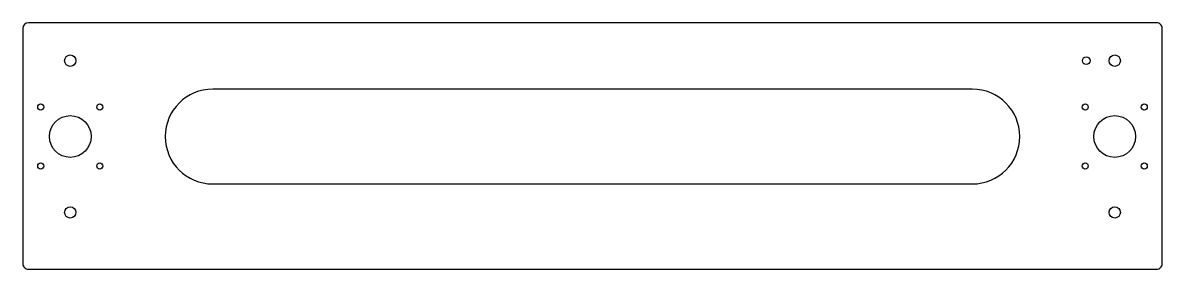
# Model space of a CAD drawing. Extents: x -265 to 335, y -10 to 120.
import ezdxf

# ---------------------------------------------------------------- set-up
doc = ezdxf.new("R2010")
doc.units = 0
doc.header["$LTSCALE"] = 2
doc.layers.get('0').update_dxf_attribs({"linetype": 'CONTINUOUS'})

msp = doc.modelspace()

# ---------------------------------------------------------------- linework, layer by layer
at = {"color": 1, "linetype": 'CONTINUOUS'}
for p, q in [((-265, 117), (-265, -7)), ((332, 120), (-262, 120)), ((335, -7), (335, 117)), ((235, 85), (-165, 85)), ((-165, 35), (235, 35)), ((-262, -10), (332, -10))]:
    msp.add_line(p, q, dxfattribs=at)
for centre, radius in [((-240, 100), 3), ((310, 100), 3), ((295, 100), 2), ((-255.56, 75.56), 1.6), ((-224.44, 75.56), 1.6), ((294.44, 75.56), 1.6), ((325.56, 75.56), 1.6), ((-240, 60), 11), ((310, 60), 11), ((-255.56, 44.44), 1.6), ((-224.44, 44.44), 1.6), ((294.44, 44.44), 1.6), ((325.56, 44.44), 1.6), ((-240, 20), 3), ((310, 20), 3)]:
    msp.add_circle(centre, radius, dxfattribs=at)
for centre, radius, start, end in [((-262, 117), 3, 90, -180), ((332, 117), 3, 0, 90.00001), ((-165, 60), 25, 90, -90), ((235, 60), 25, -90, 90), ((-262, -7), 3, -180, -89.99999), ((332, -7), 3, -90, 0.00001)]:
    msp.add_arc(centre, radius, start, end, dxfattribs=at)

doc.saveas('drawing.dxf')
